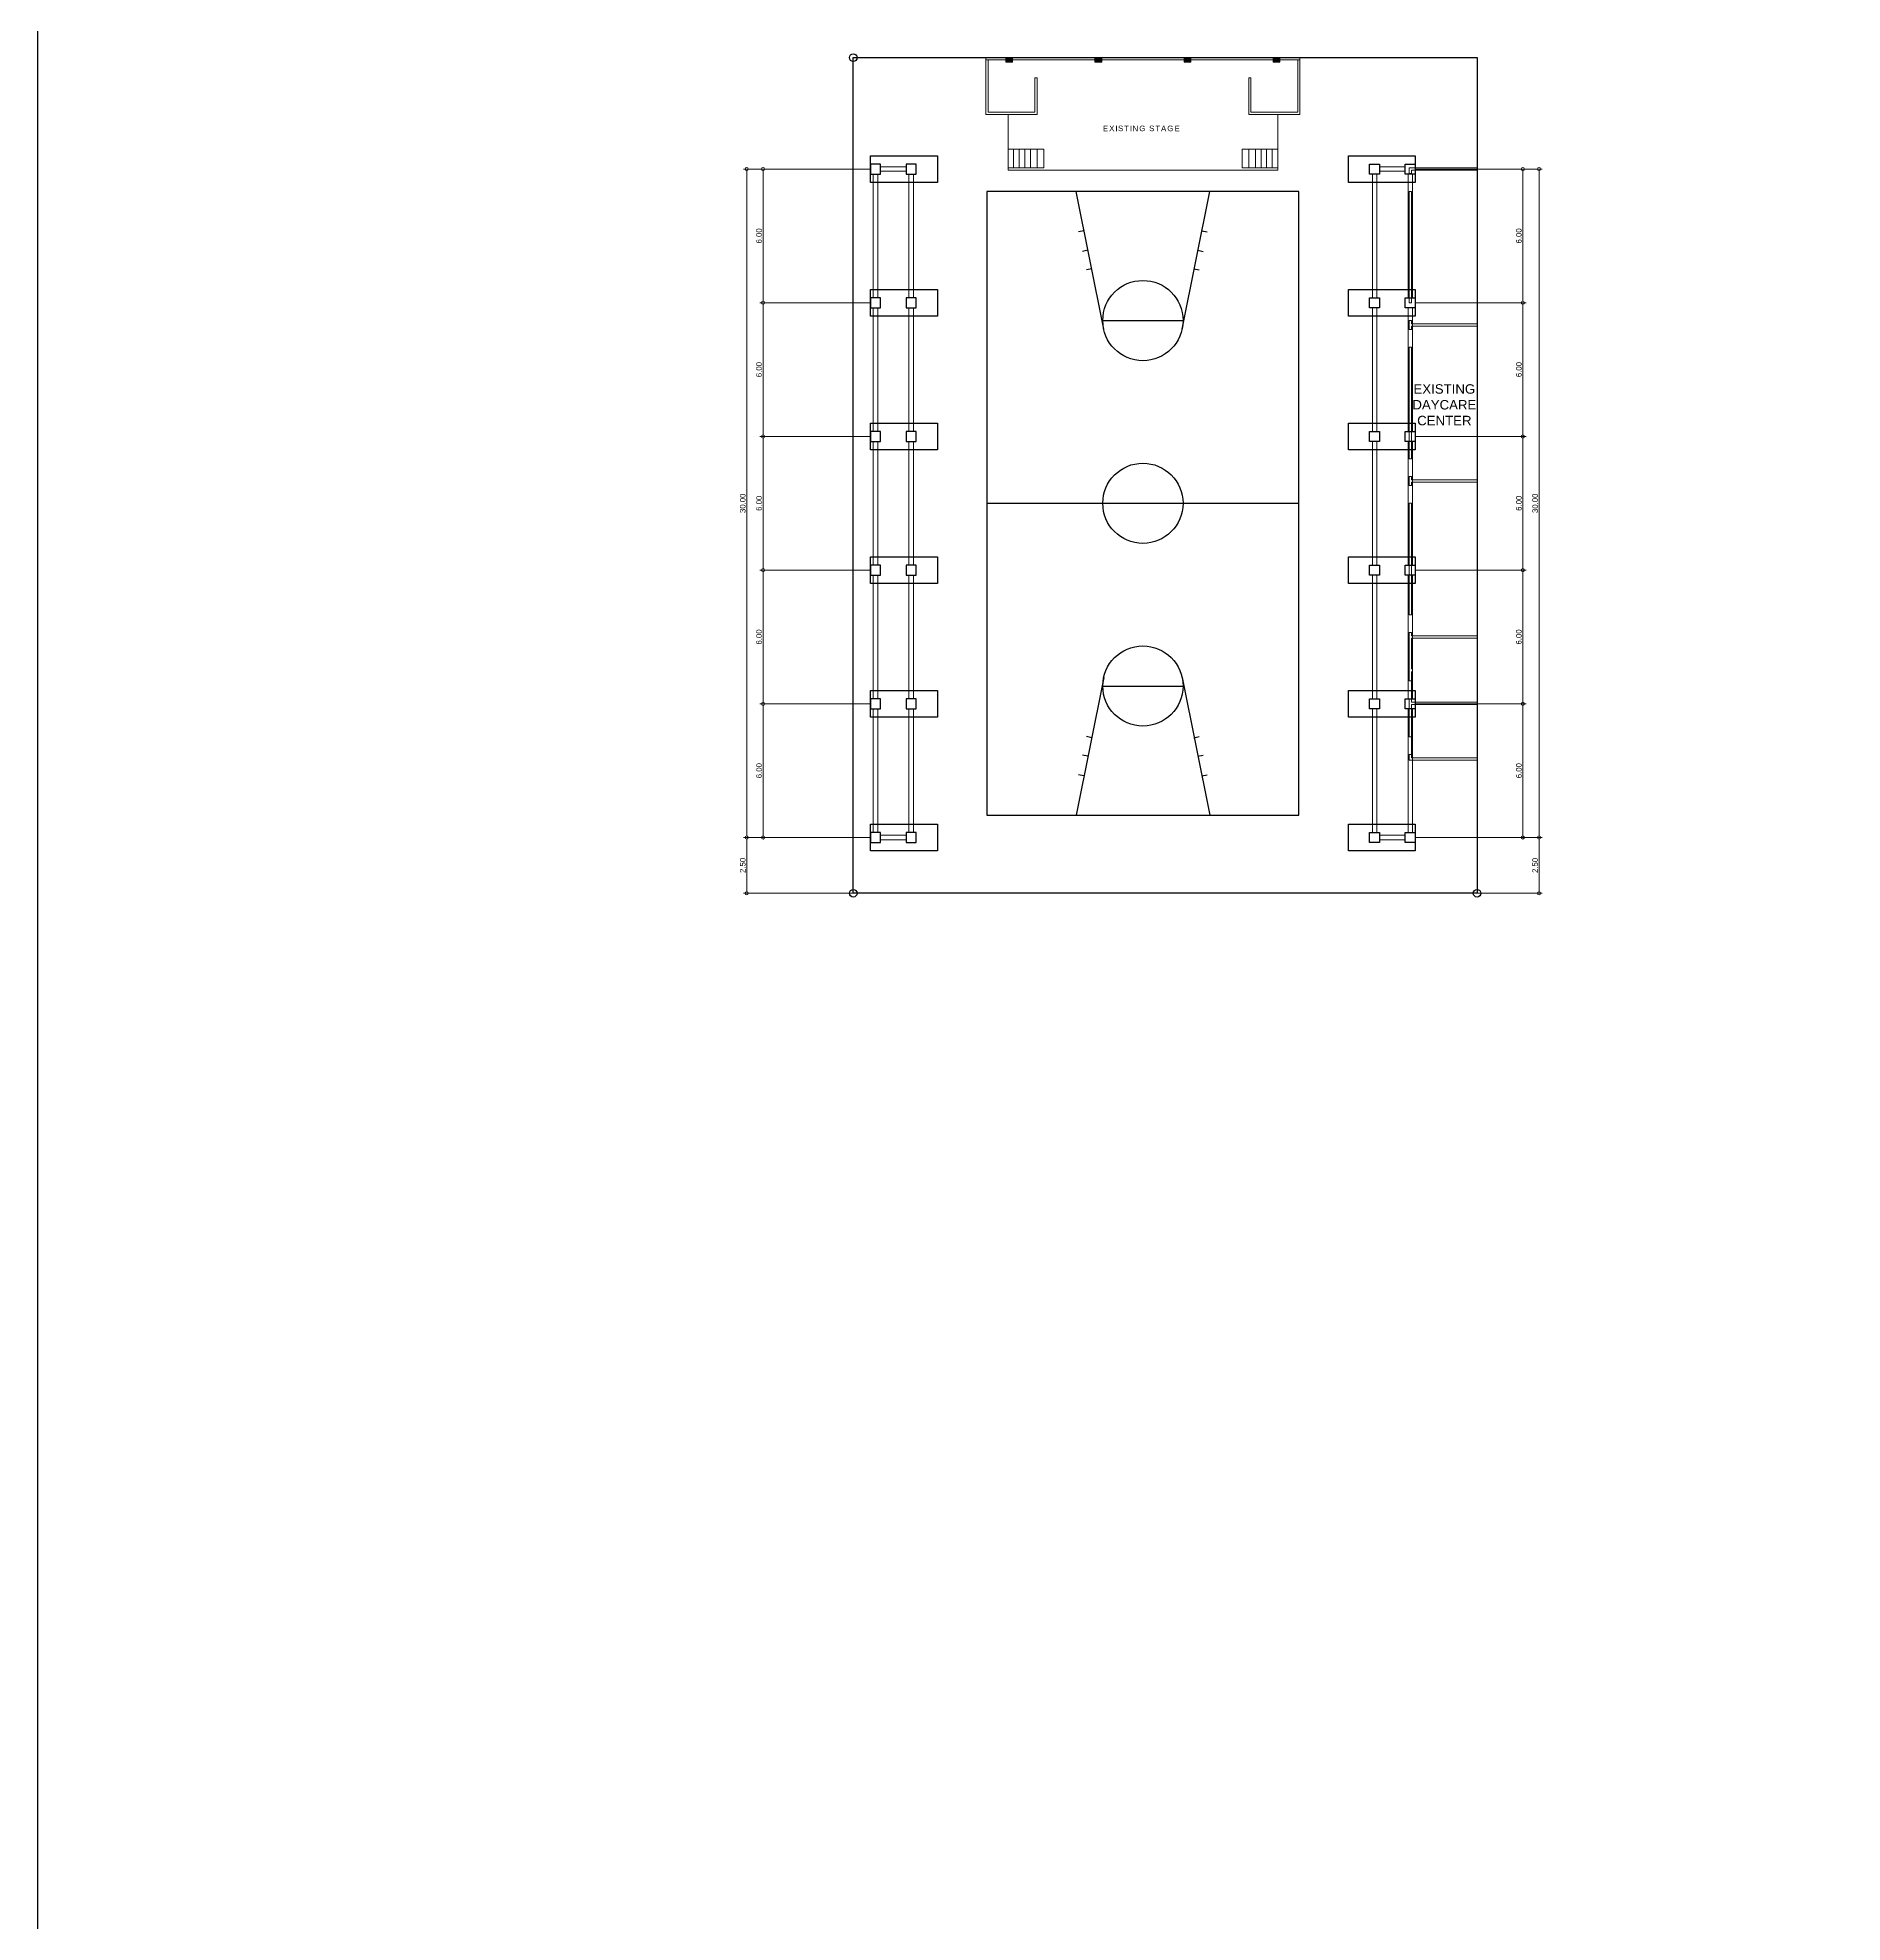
# Model space of a CAD drawing. Header units: inches. Extents: x -1369 to 1198, y -366 to 1398.
# Drawn here: x -748 to -667, y -247.4 to -162.8 of the extents above; entities that cross this region are included whole.
import ezdxf

# ---------------------------------------------------------------- set-up
doc = ezdxf.new("R2010")
doc.units = ezdxf.units.IN
doc.header["$MEASUREMENT"] = 0
doc.layers.add('BEAM', color=7, linetype='Continuous', lineweight=30, true_color=0x3838ff)
doc.layers.add('col', color=7, linetype='Continuous', true_color=0x0a0aff)
for name, color, linetype in [('COLM2', 7, 'Continuous'), ('txt', 7, 'Continuous'), ('wall', 7, 'Continuous')]:
    doc.layers.add(name, color=color, linetype=linetype)
doc.layers.add('dim.', color=10, linetype='Continuous', lineweight=15)
doc.styles.get("Standard").update_dxf_attribs({"font": 'arial.ttf'})
doc.dimstyles.get("Standard").update_dxf_attribs({"dimtxt": 0.25, "dimasz": 0.14, "dimexe": 0.145, "dimexo": 0.025, "dimgap": 0.05, "dimtad": 1, "dimzin": 0, "dimdsep": 46, "dimtxsty": 'Standard', "dimblk": 'DOTBLANK', "dimcen": 0.09, "dimclrd": 256, "dimclre": 256, "dimaunit": 1, "dimadec": 5, "dimazin": 0, "dimtfac": 1, "dimtix": 1, "dimtofl": 0, "dimtmove": 0, "dimatfit": 3, "dimfxl": 0, "dimtolj": 1, "dimtzin": 0, "dimlwd": -1, "dimlwe": -1, "dimarcsym": 0})

# ---------------------------------------------------------------- blocks, each defined once
blk = doc.blocks.new('bc')
at = {"color": 8, "true_color": 0x808080}
blk.add_lwpolyline([(7, 14), (-7, 14), (-7, -14), (7, -14)], close=True, dxfattribs=at)
for points in [[(-1.759, 7.817), (-3, 14)], [(1.759, 7.817), (3, 14)], [(-2.646, 12.235), (-2.887, 12.187)], [(2.646, 12.235), (2.887, 12.187)], [(-2.469, 11.353), (-2.71, 11.304)], [(2.469, 11.353), (2.71, 11.304)], [(-2.291, 10.52), (-2.532, 10.472)], [(2.291, 10.52), (2.532, 10.472)], [(1.8, 8.2), (-1.8, 8.2)], [(7, 0), (-7, 0)], [(-1.759, -7.817), (-3, -14)], [(1.8, -8.2), (-1.8, -8.2)], [(1.759, -7.817), (3, -14)], [(-2.291, -10.52), (-2.532, -10.472)], [(2.291, -10.52), (2.532, -10.472)], [(-2.469, -11.353), (-2.71, -11.304)], [(2.469, -11.353), (2.71, -11.304)], [(-2.646, -12.235), (-2.887, -12.187)], [(2.646, -12.235), (2.887, -12.187)]]:
    blk.add_lwpolyline(points, dxfattribs=at)
for centre in [(0, 8.2), (0, 0), (0, -8.2)]:
    blk.add_circle(centre, 1.8, dxfattribs=at)
blk = doc.blocks.new('2ND FLRR EX PLAN')
at = {"layer": 'COLM2', "lineweight": 13, "true_color": 0x808080}
h = blk.add_hatch(color=8, dxfattribs=at)
h.dxf.hatch_style = 1
h.paths.add_polyline_path([(207.892, -185.998), (207.892, -185.798), (208.192, -185.798), (208.192, -185.998)])
h = blk.add_hatch(color=8, dxfattribs=at)
h.dxf.hatch_style = 1
h.paths.add_polyline_path([(211.892, -185.998), (211.892, -185.798), (212.192, -185.798), (212.192, -185.998)])
h = blk.add_hatch(color=8, dxfattribs=at)
h.dxf.hatch_style = 1
h.paths.add_polyline_path([(215.892, -185.998), (215.892, -185.798), (216.192, -185.798), (216.192, -185.998)])
h = blk.add_hatch(color=8, dxfattribs=at)
h.dxf.hatch_style = 1
h.paths.add_polyline_path([(219.892, -185.998), (219.892, -185.798), (220.192, -185.798), (220.192, -185.998)])
at = {"color": 8, "lineweight": 13, "true_color": 0x808080}
for p, q in [((206.992, -185.898), (206.992, -188.349)), ((207.092, -188.249), (207.092, -185.898)), ((220.992, -188.249), (220.992, -185.898)), ((221.092, -185.898), (221.092, -188.349)), ((209.192, -188.249), (209.192, -186.698)), ((209.292, -186.698), (209.292, -188.349)), ((209.292, -188.349), (206.992, -188.349)), ((207.092, -188.249), (209.192, -188.249)), ((218.792, -188.349), (221.092, -188.349)), ((220.992, -188.249), (218.892, -188.249))]:
    blk.add_line(p, q, dxfattribs=at)
for points in [[(207.892, -185.898), (206.992, -185.898), (206.992, -185.798)], [(219.892, -185.898), (208.192, -185.898), (208.192, -185.798)], [(219.892, -185.898), (221.092, -185.898), (221.092, -185.798)], [(209.192, -186.698), (209.292, -186.698)], [(218.792, -188.349), (218.792, -186.698), (218.892, -186.698), (218.892, -188.249)], [(207.992, -190.748), (207.992, -189.898)], [(207.992, -189.898), (209.592, -189.898), (209.592, -190.748), (207.992, -190.748)], [(208.242, -190.748), (208.242, -189.898)], [(208.492, -190.748), (208.492, -189.898)], [(208.742, -190.748), (208.742, -189.898)], [(208.992, -190.748), (208.992, -189.898)], [(209.292, -190.748), (209.292, -189.898)], [(220.092, -189.898), (218.492, -189.898), (218.492, -190.748), (220.092, -190.748)], [(218.792, -190.748), (218.792, -189.898)], [(219.092, -190.748), (219.092, -189.898)], [(219.342, -190.748), (219.342, -189.898)], [(219.592, -190.748), (219.592, -189.898)], [(219.842, -190.748), (219.842, -189.898)], [(220.092, -190.748), (220.092, -189.898)], [(229.042, -190.748), (225.996, -190.748), (225.996, -190.998)], [(226.096, -190.998), (225.996, -190.998)], [(226.096, -190.998), (226.096, -190.848), (229.042, -190.848)], [(225.996, -191.798), (225.996, -196.798)], [(226.096, -191.798), (225.996, -191.798)], [(226.096, -196.798), (226.096, -191.798)], [(226.096, -196.798), (225.996, -196.798)], [(225.996, -197.598), (225.996, -197.998)], [(226.096, -197.598), (225.996, -197.598)], [(226.096, -197.748), (226.096, -197.598)], [(226.096, -197.748), (229.042, -197.748)], [(226.096, -197.998), (226.096, -197.848)], [(226.096, -197.848), (229.042, -197.848)], [(226.096, -197.998), (225.996, -197.998)], [(225.996, -198.798), (225.996, -203.798)], [(226.096, -198.798), (225.996, -198.798)], [(226.096, -203.798), (226.096, -198.798)], [(226.096, -203.798), (225.996, -203.798)], [(225.996, -204.598), (225.996, -204.998)], [(226.096, -204.598), (225.996, -204.598)], [(226.096, -204.748), (226.096, -204.598)], [(226.096, -204.998), (225.996, -204.998)], [(226.096, -204.748), (229.042, -204.748)], [(226.096, -204.848), (229.042, -204.848)], [(226.096, -204.848), (226.096, -204.998)], [(225.996, -205.798), (225.996, -210.798)], [(226.096, -205.798), (225.996, -205.798)], [(226.096, -205.798), (226.096, -210.798)], [(226.096, -210.798), (225.996, -210.798)], [(225.996, -211.598), (225.996, -213.773)], [(226.096, -211.598), (225.996, -211.598)], [(226.096, -211.598), (226.096, -211.748)], [(226.096, -211.748), (229.042, -211.748)], [(226.096, -211.848), (226.096, -213.248)], [(226.096, -211.848), (229.042, -211.848)], [(226.096, -213.773), (225.996, -213.773)], [(226.096, -214.723), (226.096, -213.348)], [(225.996, -214.573), (225.996, -216.273)], [(226.096, -214.573), (225.996, -214.573)], [(226.096, -214.723), (229.042, -214.723)], [(226.096, -214.823), (229.042, -214.823)], [(229.042, -217.223), (226.096, -217.223), (226.096, -214.823)], [(226.096, -216.273), (225.996, -216.273)], [(225.996, -217.073), (225.996, -217.323), (229.042, -217.323)], [(226.096, -217.073), (225.996, -217.073)]]:
    blk.add_lwpolyline(points, dxfattribs=at)
at = {"layer": 'COLM2', "color": 8, "lineweight": 13, "true_color": 0x808080}
for points in [[(207.892, -185.998), (207.892, -185.798), (208.192, -185.798), (208.192, -185.998)], [(211.892, -185.998), (211.892, -185.798), (212.192, -185.798), (212.192, -185.998)], [(215.892, -185.998), (215.892, -185.798), (216.192, -185.798), (216.192, -185.998)], [(219.892, -185.998), (219.892, -185.798), (220.192, -185.798), (220.192, -185.998)]]:
    blk.add_lwpolyline(points, close=True, dxfattribs=at)
at = {"layer": 'wall', "color": 8, "lineweight": 13, "true_color": 0x808080}
for points in [[(220.092, -190.848), (207.992, -190.848), (207.992, -188.349)], [(220.092, -189.898), (220.092, -188.349)], [(220.092, -190.748), (220.092, -190.848)]]:
    blk.add_lwpolyline(points, dxfattribs=at)
at = {"color": 8, "true_color": 0x808080, "rotation": 180}
blk.add_blockref('bc', (214.042, -205.798), dxfattribs=at)
at = {"color": 8, "lineweight": 13, "true_color": 0x808080, "insert": (221.2, -200.455), "char_height": 0.425, "attachment_point": 1}
blk.add_mtext_dynamic_manual_height_columns('\\pxqc;EXISTING \\PDAYCARE\\PCENTER', width=12.74092, gutter_width=1, heights=[0], dxfattribs=at)
at = {"layer": 'txt', "color": 8, "lineweight": 13, "true_color": 0x808080, "insert": (212.249, -188.848), "char_height": 0.25, "width": 3.97746, "attachment_point": 1}
blk.add_mtext('{\\T1.2;EXISTING STAGE}', dxfattribs=at)
blk = doc.blocks.new('_DotBlank')
at = {"color": 0, "linetype": 'ByBlock', "lineweight": -2}
blk.add_line((-0.5, 0), (-1, 0), dxfattribs=at)
blk.add_circle((0, 0), 0.5, dxfattribs=at)
blk = doc.blocks.new('*D983')
at = {"layer": 'Defpoints', "color": 0, "transparency": 16777216}
for p in [(-686.175, -168.739), (-686.175, -198.739), (-680.62, -198.739)]:
    blk.add_point(p, dxfattribs=at)
at = {"layer": 'dim.', "transparency": 16777216}
for p, q in [((-686.15, -168.739), (-680.475, -168.739)), ((-680.62, -168.879), (-680.62, -198.599)), ((-686.15, -198.739), (-680.475, -198.739))]:
    blk.add_line(p, q, dxfattribs=at)
at = {"layer": 'dim.', "transparency": 16777216, "xscale": 0.14, "yscale": 0.14, "zscale": 0.14}
for p, rotation in [((-680.62, -168.739), 90), ((-680.62, -198.739), 270)]:
    blk.add_blockref('_DotBlank', p, dxfattribs=dict(at, rotation=rotation))
at = {"layer": 'dim.', "color": 0, "transparency": 16777216, "insert": (-680.797, -183.739), "char_height": 0.25, "attachment_point": 5, "rotation": 90}
blk.add_mtext('\\A1;30.00', dxfattribs=at)
blk = doc.blocks.new('*D984')
at = {"layer": 'Defpoints', "color": 0, "transparency": 16777216}
for p in [(-686.175, -192.739), (-686.175, -198.739), (-681.351, -198.739)]:
    blk.add_point(p, dxfattribs=at)
at = {"layer": 'dim.', "transparency": 16777216}
for p, q in [((-686.15, -192.739), (-681.206, -192.739)), ((-681.351, -192.879), (-681.351, -198.599)), ((-686.15, -198.739), (-681.206, -198.739))]:
    blk.add_line(p, q, dxfattribs=at)
at = {"layer": 'dim.', "transparency": 16777216, "xscale": 0.14, "yscale": 0.14, "zscale": 0.14}
for p, rotation in [((-681.351, -192.739), 90), ((-681.351, -198.739), 270)]:
    blk.add_blockref('_DotBlank', p, dxfattribs=dict(at, rotation=rotation))
at = {"layer": 'dim.', "color": 0, "transparency": 16777216, "insert": (-681.528, -195.739), "char_height": 0.25, "attachment_point": 5, "rotation": 90}
blk.add_mtext('\\A1;6.00', dxfattribs=at)
blk = doc.blocks.new('*D940')
at = {"layer": 'Defpoints', "color": 0, "transparency": 16777216}
for p in [(-686.175, -186.739), (-686.175, -192.739), (-681.351, -192.739)]:
    blk.add_point(p, dxfattribs=at)
at = {"layer": 'dim.', "transparency": 16777216}
for p, q in [((-686.15, -186.739), (-681.206, -186.739)), ((-681.351, -186.879), (-681.351, -192.599)), ((-686.15, -192.739), (-681.206, -192.739))]:
    blk.add_line(p, q, dxfattribs=at)
at = {"layer": 'dim.', "transparency": 16777216, "xscale": 0.14, "yscale": 0.14, "zscale": 0.14}
for p, rotation in [((-681.351, -186.739), 90), ((-681.351, -192.739), 270)]:
    blk.add_blockref('_DotBlank', p, dxfattribs=dict(at, rotation=rotation))
at = {"layer": 'dim.', "color": 0, "transparency": 16777216, "insert": (-681.528, -189.739), "char_height": 0.25, "attachment_point": 5, "rotation": 90}
blk.add_mtext('\\A1;6.00', dxfattribs=at)
blk = doc.blocks.new('*D941')
at = {"layer": 'Defpoints', "color": 0, "transparency": 16777216}
for p in [(-686.175, -180.739), (-686.175, -186.739), (-681.351, -186.739)]:
    blk.add_point(p, dxfattribs=at)
at = {"layer": 'dim.', "transparency": 16777216}
for p, q in [((-686.15, -180.739), (-681.206, -180.739)), ((-681.351, -180.879), (-681.351, -186.599)), ((-686.15, -186.739), (-681.206, -186.739))]:
    blk.add_line(p, q, dxfattribs=at)
at = {"layer": 'dim.', "transparency": 16777216, "xscale": 0.14, "yscale": 0.14, "zscale": 0.14}
for p, rotation in [((-681.351, -180.739), 90), ((-681.351, -186.739), 270)]:
    blk.add_blockref('_DotBlank', p, dxfattribs=dict(at, rotation=rotation))
at = {"layer": 'dim.', "color": 0, "transparency": 16777216, "insert": (-681.528, -183.739), "char_height": 0.25, "attachment_point": 5, "rotation": 90}
blk.add_mtext('\\A1;6.00', dxfattribs=at)
blk = doc.blocks.new('*D942')
at = {"layer": 'Defpoints', "color": 0, "transparency": 16777216}
for p in [(-686.175, -174.739), (-686.175, -180.739), (-681.351, -180.739)]:
    blk.add_point(p, dxfattribs=at)
at = {"layer": 'dim.', "transparency": 16777216}
for p, q in [((-686.15, -174.739), (-681.206, -174.739)), ((-681.351, -174.879), (-681.351, -180.599)), ((-686.15, -180.739), (-681.206, -180.739))]:
    blk.add_line(p, q, dxfattribs=at)
at = {"layer": 'dim.', "transparency": 16777216, "xscale": 0.14, "yscale": 0.14, "zscale": 0.14}
for p, rotation in [((-681.351, -174.739), 90), ((-681.351, -180.739), 270)]:
    blk.add_blockref('_DotBlank', p, dxfattribs=dict(at, rotation=rotation))
at = {"layer": 'dim.', "color": 0, "transparency": 16777216, "insert": (-681.528, -177.739), "char_height": 0.25, "attachment_point": 5, "rotation": 90}
blk.add_mtext('\\A1;6.00', dxfattribs=at)
blk = doc.blocks.new('*D943')
at = {"layer": 'Defpoints', "color": 0, "transparency": 16777216}
for p in [(-686.175, -168.739), (-686.175, -174.739), (-681.351, -174.739)]:
    blk.add_point(p, dxfattribs=at)
at = {"layer": 'dim.', "transparency": 16777216}
for p, q in [((-686.15, -168.739), (-681.206, -168.739)), ((-681.351, -168.879), (-681.351, -174.599)), ((-686.15, -174.739), (-681.206, -174.739))]:
    blk.add_line(p, q, dxfattribs=at)
at = {"layer": 'dim.', "transparency": 16777216, "xscale": 0.14, "yscale": 0.14, "zscale": 0.14}
for p, rotation in [((-681.351, -168.739), 90), ((-681.351, -174.739), 270)]:
    blk.add_blockref('_DotBlank', p, dxfattribs=dict(at, rotation=rotation))
at = {"layer": 'dim.', "color": 0, "transparency": 16777216, "insert": (-681.528, -171.739), "char_height": 0.25, "attachment_point": 5, "rotation": 90}
blk.add_mtext('\\A1;6.00', dxfattribs=at)
blk = doc.blocks.new('*D944')
at = {"layer": 'Defpoints', "color": 0, "transparency": 16777216}
for p in [(-686.175, -198.739), (-685.4, -201.239), (-680.62, -201.239)]:
    blk.add_point(p, dxfattribs=at)
at = {"layer": 'dim.', "transparency": 16777216}
for p, q in [((-686.15, -198.739), (-680.475, -198.739)), ((-680.62, -198.879), (-680.62, -201.099)), ((-685.375, -201.239), (-680.475, -201.239))]:
    blk.add_line(p, q, dxfattribs=at)
at = {"layer": 'dim.', "transparency": 16777216, "xscale": 0.14, "yscale": 0.14, "zscale": 0.14}
for p, rotation in [((-680.62, -198.739), 90), ((-680.62, -201.239), 270)]:
    blk.add_blockref('_DotBlank', p, dxfattribs=dict(at, rotation=rotation))
at = {"layer": 'dim.', "color": 0, "transparency": 16777216, "insert": (-680.797, -199.989), "char_height": 0.25, "attachment_point": 5, "rotation": 90}
blk.add_mtext('\\A1;2.50', dxfattribs=at)
blk = doc.blocks.new('*D976')
at = {"layer": 'Defpoints', "color": 0, "transparency": 16777216}
for p in [(-710.625, -168.739), (-716.18, -198.739), (-710.625, -198.739)]:
    blk.add_point(p, dxfattribs=at)
at = {"layer": 'dim.', "transparency": 16777216}
for p, q in [((-710.65, -168.739), (-716.325, -168.739)), ((-716.18, -168.879), (-716.18, -198.599)), ((-710.65, -198.739), (-716.325, -198.739))]:
    blk.add_line(p, q, dxfattribs=at)
at = {"layer": 'dim.', "transparency": 16777216, "xscale": 0.14, "yscale": 0.14, "zscale": 0.14}
for p, rotation in [((-716.18, -168.739), 90), ((-716.18, -198.739), 270)]:
    blk.add_blockref('_DotBlank', p, dxfattribs=dict(at, rotation=rotation))
at = {"layer": 'dim.', "color": 0, "transparency": 16777216, "insert": (-716.358, -183.739), "char_height": 0.25, "attachment_point": 5, "rotation": 90}
blk.add_mtext('\\A1;30.00', dxfattribs=at)
blk = doc.blocks.new('*D977')
at = {"layer": 'Defpoints', "color": 0, "transparency": 16777216}
for p in [(-710.625, -192.739), (-715.449, -198.739), (-710.625, -198.739)]:
    blk.add_point(p, dxfattribs=at)
at = {"layer": 'dim.', "transparency": 16777216}
for p, q in [((-710.65, -192.739), (-715.594, -192.739)), ((-715.449, -192.879), (-715.449, -198.599)), ((-710.65, -198.739), (-715.594, -198.739))]:
    blk.add_line(p, q, dxfattribs=at)
at = {"layer": 'dim.', "transparency": 16777216, "xscale": 0.14, "yscale": 0.14, "zscale": 0.14}
for p, rotation in [((-715.449, -192.739), 90), ((-715.449, -198.739), 270)]:
    blk.add_blockref('_DotBlank', p, dxfattribs=dict(at, rotation=rotation))
at = {"layer": 'dim.', "color": 0, "transparency": 16777216, "insert": (-715.627, -195.739), "char_height": 0.25, "attachment_point": 5, "rotation": 90}
blk.add_mtext('\\A1;6.00', dxfattribs=at)
blk = doc.blocks.new('*D978')
at = {"layer": 'Defpoints', "color": 0, "transparency": 16777216}
for p in [(-710.625, -186.739), (-715.449, -192.739), (-710.625, -192.739)]:
    blk.add_point(p, dxfattribs=at)
at = {"layer": 'dim.', "transparency": 16777216}
for p, q in [((-710.65, -186.739), (-715.594, -186.739)), ((-715.449, -186.879), (-715.449, -192.599)), ((-710.65, -192.739), (-715.594, -192.739))]:
    blk.add_line(p, q, dxfattribs=at)
at = {"layer": 'dim.', "transparency": 16777216, "xscale": 0.14, "yscale": 0.14, "zscale": 0.14}
for p, rotation in [((-715.449, -186.739), 90), ((-715.449, -192.739), 270)]:
    blk.add_blockref('_DotBlank', p, dxfattribs=dict(at, rotation=rotation))
at = {"layer": 'dim.', "color": 0, "transparency": 16777216, "insert": (-715.627, -189.739), "char_height": 0.25, "attachment_point": 5, "rotation": 90}
blk.add_mtext('\\A1;6.00', dxfattribs=at)
blk = doc.blocks.new('*D979')
at = {"layer": 'Defpoints', "color": 0, "transparency": 16777216}
for p in [(-710.625, -180.739), (-715.449, -186.739), (-710.625, -186.739)]:
    blk.add_point(p, dxfattribs=at)
at = {"layer": 'dim.', "transparency": 16777216}
for p, q in [((-710.65, -180.739), (-715.594, -180.739)), ((-715.449, -180.879), (-715.449, -186.599)), ((-710.65, -186.739), (-715.594, -186.739))]:
    blk.add_line(p, q, dxfattribs=at)
at = {"layer": 'dim.', "transparency": 16777216, "xscale": 0.14, "yscale": 0.14, "zscale": 0.14}
for p, rotation in [((-715.449, -180.739), 90), ((-715.449, -186.739), 270)]:
    blk.add_blockref('_DotBlank', p, dxfattribs=dict(at, rotation=rotation))
at = {"layer": 'dim.', "color": 0, "transparency": 16777216, "insert": (-715.627, -183.739), "char_height": 0.25, "attachment_point": 5, "rotation": 90}
blk.add_mtext('\\A1;6.00', dxfattribs=at)
blk = doc.blocks.new('*D980')
at = {"layer": 'Defpoints', "color": 0, "transparency": 16777216}
for p in [(-710.625, -174.739), (-715.449, -180.739), (-710.625, -180.739)]:
    blk.add_point(p, dxfattribs=at)
at = {"layer": 'dim.', "transparency": 16777216}
for p, q in [((-710.65, -174.739), (-715.594, -174.739)), ((-715.449, -174.879), (-715.449, -180.599)), ((-710.65, -180.739), (-715.594, -180.739))]:
    blk.add_line(p, q, dxfattribs=at)
at = {"layer": 'dim.', "transparency": 16777216, "xscale": 0.14, "yscale": 0.14, "zscale": 0.14}
for p, rotation in [((-715.449, -174.739), 90), ((-715.449, -180.739), 270)]:
    blk.add_blockref('_DotBlank', p, dxfattribs=dict(at, rotation=rotation))
at = {"layer": 'dim.', "color": 0, "transparency": 16777216, "insert": (-715.627, -177.739), "char_height": 0.25, "attachment_point": 5, "rotation": 90}
blk.add_mtext('\\A1;6.00', dxfattribs=at)
blk = doc.blocks.new('*D981')
at = {"layer": 'Defpoints', "color": 0, "transparency": 16777216}
for p in [(-710.625, -168.739), (-715.449, -174.739), (-710.625, -174.739)]:
    blk.add_point(p, dxfattribs=at)
at = {"layer": 'dim.', "transparency": 16777216}
for p, q in [((-710.65, -168.739), (-715.594, -168.739)), ((-715.449, -168.879), (-715.449, -174.599)), ((-710.65, -174.739), (-715.594, -174.739))]:
    blk.add_line(p, q, dxfattribs=at)
at = {"layer": 'dim.', "transparency": 16777216, "xscale": 0.14, "yscale": 0.14, "zscale": 0.14}
for p, rotation in [((-715.449, -168.739), 90), ((-715.449, -174.739), 270)]:
    blk.add_blockref('_DotBlank', p, dxfattribs=dict(at, rotation=rotation))
at = {"layer": 'dim.', "color": 0, "transparency": 16777216, "insert": (-715.627, -171.739), "char_height": 0.25, "attachment_point": 5, "rotation": 90}
blk.add_mtext('\\A1;6.00', dxfattribs=at)
blk = doc.blocks.new('*D982')
at = {"layer": 'Defpoints', "color": 0, "transparency": 16777216}
for p in [(-710.625, -198.739), (-716.18, -201.239), (-711.4, -201.239)]:
    blk.add_point(p, dxfattribs=at)
at = {"layer": 'dim.', "transparency": 16777216}
for p, q in [((-710.65, -198.739), (-716.325, -198.739)), ((-716.18, -198.879), (-716.18, -201.099)), ((-711.425, -201.239), (-716.325, -201.239))]:
    blk.add_line(p, q, dxfattribs=at)
at = {"layer": 'dim.', "transparency": 16777216, "xscale": 0.14, "yscale": 0.14, "zscale": 0.14}
for p, rotation in [((-716.18, -198.739), 90), ((-716.18, -201.239), 270)]:
    blk.add_blockref('_DotBlank', p, dxfattribs=dict(at, rotation=rotation))
at = {"layer": 'dim.', "color": 0, "transparency": 16777216, "insert": (-716.358, -199.989), "char_height": 0.25, "attachment_point": 5, "rotation": 90}
blk.add_mtext('\\A1;2.50', dxfattribs=at)

msp = doc.modelspace()

# ---------------------------------------------------------------- linework, layer by layer
for points in [[(-748, 7.5), (-225.5, 7.5), (-225.5, -332), (-748, -332)], [(-707.625, -168.1394), (-707.625, -169.3394), (-710.625, -169.3394), (-710.625, -168.1394)], [(-686.175, -168.1394), (-686.175, -169.3394), (-689.175, -169.3394), (-689.175, -168.1394)], [(-707.625, -174.1394), (-707.625, -175.3394), (-710.625, -175.3394), (-710.625, -174.1394)], [(-686.175, -174.1394), (-686.175, -175.3394), (-689.175, -175.3394), (-689.175, -174.1394)], [(-707.625, -180.1394), (-707.625, -181.3394), (-710.625, -181.3394), (-710.625, -180.1394)], [(-686.175, -180.1394), (-686.175, -181.3394), (-689.175, -181.3394), (-689.175, -180.1394)], [(-707.625, -186.1394), (-707.625, -187.3394), (-710.625, -187.3394), (-710.625, -186.1394)], [(-686.175, -186.1394), (-686.175, -187.3394), (-689.175, -187.3394), (-689.175, -186.1394)], [(-707.625, -192.1394), (-707.625, -193.3394), (-710.625, -193.3394), (-710.625, -192.1394)], [(-686.175, -192.1394), (-686.175, -193.3394), (-689.175, -193.3394), (-689.175, -192.1394)], [(-707.625, -198.1394), (-707.625, -199.3394), (-710.625, -199.3394), (-710.625, -198.1394)], [(-686.175, -198.1394), (-686.175, -199.3394), (-689.175, -199.3394), (-689.175, -198.1394)]]:
    msp.add_lwpolyline(points, close=True)
at = {"color": 7}
msp.add_lwpolyline([(-711.4, -201.2394), (-711.4, -163.7394), (-683.4, -163.7394), (-683.4, -201.2394)], close=True, dxfattribs=at)
at = {"color": 1}
for centre in [(-711.4, -163.7394), (-711.4, -201.2394), (-683.4, -201.2394)]:
    msp.add_circle(centre, 0.1713, dxfattribs=at)
at = {"layer": 'BEAM', "lineweight": 18, "ltscale": 8}
for p, q in [((-710.5, -168.9644), (-710.5, -174.5144)), ((-710.3, -168.9644), (-710.3, -174.5144)), ((-710.175, -168.6394), (-709.025, -168.6394)), ((-710.175, -168.8394), (-709.025, -168.8394)), ((-708.9, -168.9644), (-708.9, -174.5144)), ((-708.7, -168.9644), (-708.7, -174.5144)), ((-688.1, -168.9644), (-688.1, -174.5144)), ((-687.9, -168.9644), (-687.9, -174.5144)), ((-687.775, -168.6394), (-686.625, -168.6394)), ((-687.775, -168.8394), (-686.625, -168.8394)), ((-686.5, -168.9644), (-686.5, -174.5144)), ((-686.3, -168.9644), (-686.3, -174.5144)), ((-710.5, -174.9644), (-710.5, -180.5144)), ((-710.3, -174.9644), (-710.3, -180.5144)), ((-708.9, -174.9644), (-708.9, -180.5144)), ((-708.7, -174.9644), (-708.7, -180.5144)), ((-688.1, -174.9644), (-688.1, -180.5144)), ((-687.9, -174.9644), (-687.9, -180.5144)), ((-686.5, -174.9644), (-686.5, -180.5144)), ((-686.3, -174.9644), (-686.3, -180.5144)), ((-710.5, -180.9644), (-710.5, -186.5144)), ((-710.3, -180.9644), (-710.3, -186.5144)), ((-708.9, -180.9644), (-708.9, -186.5144)), ((-708.7, -180.9644), (-708.7, -186.5144)), ((-688.1, -180.9644), (-688.1, -186.5144)), ((-687.9, -180.9644), (-687.9, -186.5144)), ((-686.5, -180.9644), (-686.5, -186.5144)), ((-686.3, -180.9644), (-686.3, -186.5144)), ((-710.5, -186.9644), (-710.5, -192.5144)), ((-710.3, -186.9644), (-710.3, -192.5144)), ((-708.9, -186.9644), (-708.9, -192.5144)), ((-708.7, -186.9644), (-708.7, -192.5144)), ((-688.1, -186.9644), (-688.1, -192.5144)), ((-687.9, -186.9644), (-687.9, -192.5144)), ((-686.5, -186.9644), (-686.5, -192.5144)), ((-686.3, -186.9644), (-686.3, -192.5144)), ((-710.5, -192.9644), (-710.5, -198.5144)), ((-710.3, -192.9644), (-710.3, -198.5144)), ((-708.9, -192.9644), (-708.9, -198.5144)), ((-708.7, -192.9644), (-708.7, -198.5144)), ((-688.1, -192.9644), (-688.1, -198.5144)), ((-687.9, -192.9644), (-687.9, -198.5144)), ((-686.5, -192.9644), (-686.5, -198.5144)), ((-686.3, -192.9644), (-686.3, -198.5144)), ((-710.175, -198.6394), (-709.025, -198.6394)), ((-687.775, -198.6394), (-686.625, -198.6394)), ((-710.175, -198.8394), (-709.025, -198.8394)), ((-687.775, -198.8394), (-686.625, -198.8394))]:
    msp.add_line(p, q, dxfattribs=at)
at = {"layer": 'col'}
for points in [[(-710.175, -168.5144), (-710.625, -168.5144), (-710.625, -168.9644), (-710.175, -168.9644)], [(-708.575, -168.5144), (-709.025, -168.5144), (-709.025, -168.9644), (-708.575, -168.9644)], [(-688.225, -168.5144), (-687.775, -168.5144), (-687.775, -168.9644), (-688.225, -168.9644)], [(-686.625, -168.5144), (-686.175, -168.5144), (-686.175, -168.9644), (-686.625, -168.9644)], [(-710.175, -174.5144), (-710.625, -174.5144), (-710.625, -174.9644), (-710.175, -174.9644)], [(-708.575, -174.5144), (-709.025, -174.5144), (-709.025, -174.9644), (-708.575, -174.9644)], [(-688.225, -174.5144), (-687.775, -174.5144), (-687.775, -174.9644), (-688.225, -174.9644)], [(-686.625, -174.5144), (-686.175, -174.5144), (-686.175, -174.9644), (-686.625, -174.9644)], [(-710.175, -180.5144), (-710.625, -180.5144), (-710.625, -180.9644), (-710.175, -180.9644)], [(-708.575, -180.5144), (-709.025, -180.5144), (-709.025, -180.9644), (-708.575, -180.9644)], [(-688.225, -180.5144), (-687.775, -180.5144), (-687.775, -180.9644), (-688.225, -180.9644)], [(-686.625, -180.5144), (-686.175, -180.5144), (-686.175, -180.9644), (-686.625, -180.9644)], [(-710.175, -186.5144), (-710.625, -186.5144), (-710.625, -186.9644), (-710.175, -186.9644)], [(-708.575, -186.5144), (-709.025, -186.5144), (-709.025, -186.9644), (-708.575, -186.9644)], [(-688.225, -186.5144), (-687.775, -186.5144), (-687.775, -186.9644), (-688.225, -186.9644)], [(-686.625, -186.5144), (-686.175, -186.5144), (-686.175, -186.9644), (-686.625, -186.9644)], [(-710.175, -192.5144), (-710.625, -192.5144), (-710.625, -192.9644), (-710.175, -192.9644)], [(-708.575, -192.5144), (-709.025, -192.5144), (-709.025, -192.9644), (-708.575, -192.9644)], [(-688.225, -192.5144), (-687.775, -192.5144), (-687.775, -192.9644), (-688.225, -192.9644)], [(-686.625, -192.5144), (-686.175, -192.5144), (-686.175, -192.9644), (-686.625, -192.9644)], [(-710.175, -198.5144), (-710.625, -198.5144), (-710.625, -198.9644), (-710.175, -198.9644)], [(-708.575, -198.5144), (-709.025, -198.5144), (-709.025, -198.9644), (-708.575, -198.9644)], [(-708.575, -198.5144), (-709.025, -198.5144), (-709.025, -198.9644), (-708.575, -198.9644)], [(-688.225, -198.5144), (-687.775, -198.5144), (-687.775, -198.9644), (-688.225, -198.9644)], [(-686.625, -198.5144), (-686.175, -198.5144), (-686.175, -198.9644), (-686.625, -198.9644)]]:
    msp.add_lwpolyline(points, close=True, dxfattribs=at)

# ---------------------------------------------------------------- block references
msp.add_blockref('2ND FLRR EX PLAN', (-912.442, 22.059))

# ---------------------------------------------------------------- dimensions: what is measured, and where the dimension line sits
at = {"layer": 'dim.', "color": 0}
for base, p1, p2, picture, middle in [((-716.1804, -198.7394), (-710.625, -168.7394), (-710.625, -198.7394), '*D976', (-716.3582, -183.7394)), ((-715.4495, -174.7394), (-710.625, -168.7394), (-710.625, -174.7394), '*D981', (-715.6271, -171.7394)), ((-680.6196, -198.7394), (-686.175, -168.7394), (-686.175, -198.7394), '*D983', (-680.7973, -183.7394)), ((-681.3505, -174.7394), (-686.175, -168.7394), (-686.175, -174.7394), '*D943', (-681.5282, -171.7394)), ((-715.4495, -180.7394), (-710.625, -174.7394), (-710.625, -180.7394), '*D980', (-715.6271, -177.7394)), ((-681.3505, -180.7394), (-686.175, -174.7394), (-686.175, -180.7394), '*D942', (-681.5282, -177.7394)), ((-715.4495, -186.7394), (-710.625, -180.7394), (-710.625, -186.7394), '*D979', (-715.6271, -183.7394)), ((-681.3505, -186.7394), (-686.175, -180.7394), (-686.175, -186.7394), '*D941', (-681.5282, -183.7394)), ((-715.4495, -192.7394), (-710.625, -186.7394), (-710.625, -192.7394), '*D978', (-715.6271, -189.7394)), ((-681.3505, -192.7394), (-686.175, -186.7394), (-686.175, -192.7394), '*D940', (-681.5282, -189.7394)), ((-715.4495, -198.7394), (-710.625, -192.7394), (-710.625, -198.7394), '*D977', (-715.6271, -195.7394)), ((-681.3505, -198.7394), (-686.175, -192.7394), (-686.175, -198.7394), '*D984', (-681.5282, -195.7394)), ((-716.1804, -201.2394), (-710.625, -198.7394), (-711.4, -201.2394), '*D982', (-716.3581, -199.9894)), ((-680.6196, -201.2394), (-686.175, -198.7394), (-685.4, -201.2394), '*D944', (-680.7972, -199.9894))]:
    dim = msp.add_linear_dim(base=base, p1=p1, p2=p2, angle=90, dimstyle='Standard', dxfattribs=at)
    dim.commit()
    dim.dimension.update_dxf_attribs({"geometry": picture, "text_midpoint": middle})

doc.saveas('drawing.dxf')
